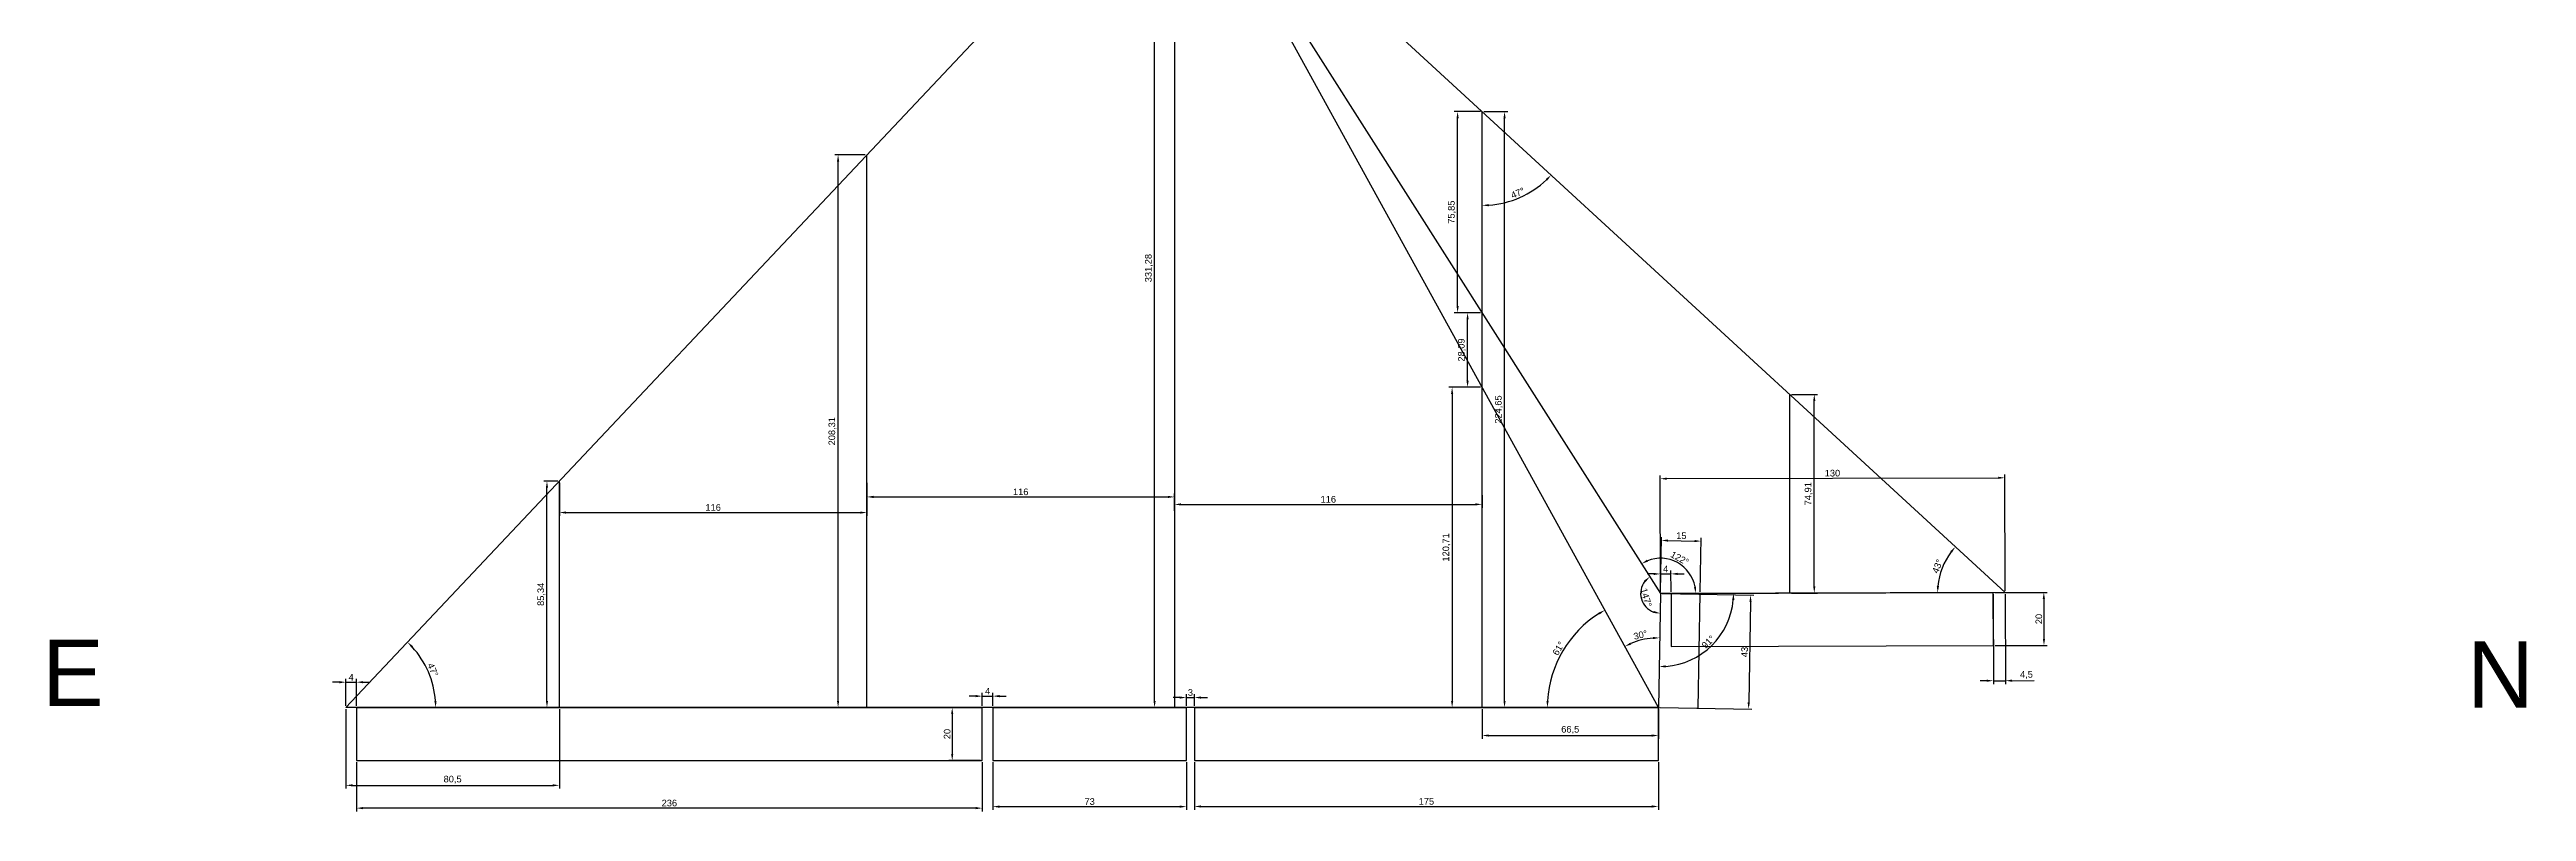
# Model space of a CAD drawing. Header units: millimetres. Extents: x -1487 to 2622, y -1207 to 1543.
# Drawn here: x 1688 to 2622, y -39 to 248 of the extents above; entities that cross this region are included whole.
import ezdxf

# ---------------------------------------------------------------- set-up
doc = ezdxf.new("R2010")
doc.units = ezdxf.units.MM
doc.layers.add('bryła5', color=122, linetype='Continuous')
doc.layers.add('literki', color=7, linetype='Continuous')
doc.layers.add('szwy5.e', color=170, linetype='Continuous', transparency=0.6)
doc.layers.add('szwy5.e - wymiary', color=150, linetype='Continuous', transparency=0.6)
doc.styles.get("Standard").update_dxf_attribs({"font": 'arial.ttf'})
doc.dimstyles.new('ISO-25', dxfattribs={"dimtxt": 2.5, "dimasz": 2.5, "dimexe": 1.25, "dimexo": 0.625, "dimtad": 1, "dimtxsty": 'Standard', "dimcen": 2.5, "dimadec": 0, "dimazin": 0, "dimtfac": 1, "dimtmove": 0, "dimatfit": 3, "dimfxl": 1, "dimarcsym": 0})

# ---------------------------------------------------------------- blocks, each defined once
blk = doc.blocks.new('*D203')
at = {"layer": 'szwy5.e - wymiary', "color": 0, "lineweight": -2, "transparency": 16777216}
blk.add_arc((2295, 0), 41.89, 122.27029, 176.57982, dxfattribs=at)
at = {"layer": 'szwy5.e - wymiary', "color": 0, "transparency": 16777216}
for points in [[(2272.42, 35.78), (2272.85, 35.06), (2274.79, 36.69)], [(2253.6, 2.49), (2252.77, 2.51), (2253.11, 0)]]:
    blk.add_solid(points, dxfattribs=at)
at = {"layer": 'szwy5.e - wymiary', "color": 0, "transparency": 16777216, "insert": (2257.3, 22.27), "char_height": 2.5, "attachment_point": 5, "rotation": 59.42505}
blk.add_mtext('61°', dxfattribs=at)
blk = doc.blocks.new('*D204')
at = {"layer": 'szwy5.e - wymiary', "color": 0, "lineweight": -2, "transparency": 16777216}
blk.add_arc((2295, 0), 26.26, 94.44339, 113.39327, dxfattribs=at)
at = {"layer": 'szwy5.e - wymiary', "color": 0, "transparency": 16777216}
for points in [[(2284.76, 23.73), (2284.39, 24.48), (2282.33, 23)], [(2292.95, 26.6), (2292.98, 25.76), (2295.46, 26.26)]]:
    blk.add_solid(points, dxfattribs=at)
at = {"layer": 'szwy5.e - wymiary', "color": 0, "transparency": 16777216, "insert": (2288.23, 27.33), "char_height": 2.5, "attachment_point": 5, "rotation": 13.91833}
blk.add_mtext('30°', dxfattribs=at)
blk = doc.blocks.new('*D205')
at = {"layer": 'szwy5.e - wymiary', "color": 0, "lineweight": -2, "transparency": 16777216}
blk.add_arc((2295.76, 42.99), 7.47, 141.72127, 249.70896, dxfattribs=at)
at = {"layer": 'szwy5.e - wymiary', "color": 0, "transparency": 16777216}
for points in [[(2289.62, 47.93), (2290.18, 47.31), (2291.76, 49.29)], [(2293.25, 36.4), (2293.09, 35.58), (2295.63, 35.53)]]:
    blk.add_solid(points, dxfattribs=at)
at = {"layer": 'szwy5.e - wymiary', "color": 0, "transparency": 16777216, "insert": (2290.38, 41.48), "char_height": 2.5, "attachment_point": 5, "rotation": 285.71511}
blk.add_mtext('147°', dxfattribs=at)
blk = doc.blocks.new('*D206')
at = {"layer": 'szwy5.e - wymiary', "color": 0, "lineweight": -2, "transparency": 16777216}
blk.add_arc((2295.76, 42.99), 13.28, 10.95129, 111.64341, dxfattribs=at)
at = {"layer": 'szwy5.e - wymiary', "color": 0, "transparency": 16777216}
for points in [[(2291.05, 54.97), (2290.67, 55.71), (2288.64, 54.2)], [(2309.22, 45.56), (2308.39, 45.48), (2309.04, 43.03)]]:
    blk.add_solid(points, dxfattribs=at)
at = {"layer": 'szwy5.e - wymiary', "color": 0, "transparency": 16777216, "insert": (2303.04, 56.29), "char_height": 2.5, "attachment_point": 5, "rotation": 331.29735}
blk.add_mtext('122°', dxfattribs=at)
blk = doc.blocks.new('*D208')
at = {"layer": 'szwy5.e - wymiary', "color": 0, "lineweight": -2, "transparency": 16777216}
blk.add_arc((2425.76, 43.34), 25.47, 143.0363, 174.526, dxfattribs=at)
at = {"layer": 'szwy5.e - wymiary', "color": 0, "transparency": 16777216}
for points in [[(2405.09, 58.92), (2405.73, 58.39), (2407, 60.58)], [(2400.82, 45.75), (2399.99, 45.79), (2400.29, 43.27)]]:
    blk.add_solid(points, dxfattribs=at)
at = {"layer": 'szwy5.e - wymiary', "color": 0, "transparency": 16777216, "insert": (2400.24, 53.24), "char_height": 2.5, "attachment_point": 5, "rotation": 68.78115}
blk.add_mtext('43°', dxfattribs=at)
blk = doc.blocks.new('*D209')
at = {"layer": 'szwy5.e - wymiary', "color": 0, "lineweight": -2, "transparency": 16777216}
blk.add_arc((1800, 0), 33.87, 4.22943, 42.44147, dxfattribs=at)
at = {"layer": 'szwy5.e - wymiary', "color": 0, "transparency": 16777216}
for points in [[(1824.7, 22.57), (1825.3, 23.15), (1823.24, 24.64)], [(1834.2, 2.51), (1833.37, 2.48), (1833.87, 0)]]:
    blk.add_solid(points, dxfattribs=at)
at = {"layer": 'szwy5.e - wymiary', "color": 0, "transparency": 16777216, "insert": (1832.83, 14.16), "char_height": 2.5, "attachment_point": 5, "rotation": 293.33545}
blk.add_mtext('47°', dxfattribs=at)
blk = doc.blocks.new('*D210')
at = {"layer": 'szwy5.e - wymiary', "color": 0, "lineweight": -2, "transparency": 16777216}
blk.add_arc((2112.5, 331.28), 43.54, 229.96142, 314.12074, dxfattribs=at)
at = {"layer": 'szwy5.e - wymiary', "color": 0, "transparency": 16777216}
for points in [[(2084.22, 297.64), (2084.77, 298.26), (2082.63, 299.61)], [(2142.51, 300.32), (2143.11, 299.74), (2144.55, 301.82)]]:
    blk.add_solid(points, dxfattribs=at)
at = {"layer": 'szwy5.e - wymiary', "color": 0, "transparency": 16777216, "insert": (2113.98, 289.67), "char_height": 2.5, "attachment_point": 5, "rotation": 2.04108}
blk.add_mtext('91°', dxfattribs=at)
blk = doc.blocks.new('*D211')
at = {"layer": 'szwy5.e - wymiary', "color": 0, "lineweight": -2, "transparency": 16777216}
blk.add_arc((2112.5, 331.28), 58.52, 229.11896, 267.55194, dxfattribs=at)
at = {"layer": 'szwy5.e - wymiary', "color": 0, "transparency": 16777216}
for points in [[(2073.92, 286.73), (2074.48, 287.35), (2072.35, 288.71)], [(2110.01, 273.23), (2109.99, 272.4), (2112.5, 272.76)]]:
    blk.add_solid(points, dxfattribs=at)
at = {"layer": 'szwy5.e - wymiary', "color": 0, "transparency": 16777216, "insert": (2091.6, 278.67), "char_height": 2.5, "attachment_point": 5, "rotation": 338.33545}
blk.add_mtext('43°', dxfattribs=at)
blk = doc.blocks.new('*D212')
at = {"layer": 'szwy5.e - wymiary', "color": 0, "lineweight": -2, "transparency": 16777216}
blk.add_arc((2228.5, 224.65), 35.39, 274.04873, 313.36254, dxfattribs=at)
at = {"layer": 'szwy5.e - wymiary', "color": 0, "transparency": 16777216}
for points in [[(2252.5, 199.22), (2253.09, 198.64), (2254.55, 200.71)], [(2231.01, 188.94), (2230.98, 189.77), (2228.5, 189.27)]]:
    blk.add_solid(points, dxfattribs=at)
at = {"layer": 'szwy5.e - wymiary', "color": 0, "transparency": 16777216, "insert": (2241.97, 193.97), "char_height": 2.5, "attachment_point": 5, "rotation": 23.70563}
blk.add_mtext('47°', dxfattribs=at)
blk = doc.blocks.new('*D213')
at = {"layer": 'szwy5.e - wymiary', "color": 0, "lineweight": -2, "transparency": 16777216}
blk.add_arc((2112.5, 331.28), 64.52, 272.22027, 315.19099, dxfattribs=at)
at = {"layer": 'szwy5.e - wymiary', "color": 0, "transparency": 16777216}
for points in [[(2157.97, 286.1), (2158.57, 285.52), (2160, 287.62)], [(2115.01, 266.39), (2114.99, 267.23), (2112.5, 266.76)]]:
    blk.add_solid(points, dxfattribs=at)
at = {"layer": 'szwy5.e - wymiary', "color": 0, "transparency": 16777216, "insert": (2137.69, 273.92), "char_height": 2.5, "attachment_point": 5, "rotation": 23.70563}
blk.add_mtext('47°', dxfattribs=at)
blk = doc.blocks.new('*D214')
at = {"layer": 'szwy5.e - wymiary', "color": 0, "lineweight": -2, "transparency": 16777216}
blk.add_arc((2295.76, 42.99), 27.57, 274.18337, 354.95421, dxfattribs=at)
at = {"layer": 'szwy5.e - wymiary', "color": 0, "transparency": 16777216}
for points in [[(2322.81, 40.59), (2323.64, 40.55), (2323.33, 43.07)], [(2297.78, 15.08), (2297.76, 15.91), (2295.27, 15.43)]]:
    blk.add_solid(points, dxfattribs=at)
at = {"layer": 'szwy5.e - wymiary', "color": 0, "transparency": 16777216, "insert": (2313.78, 24.71), "char_height": 2.5, "attachment_point": 5, "rotation": 44.56879}
blk.add_mtext('91°', dxfattribs=at)
blk = doc.blocks.new('*D216')
at = {"layer": 'szwy5.e - wymiary', "color": 0, "lineweight": -2, "transparency": 16777216}
for p, q in [((2295.77, 43.62), (2296.14, 64.23)), ((2298.61, 62.93), (2308.61, 62.76)), ((2310.77, 43.66), (2311.13, 63.96))]:
    blk.add_line(p, q, dxfattribs=at)
at = {"layer": 'szwy5.e - wymiary', "color": 0, "transparency": 16777216}
for points in [[(2298.62, 63.35), (2298.61, 62.52), (2296.11, 62.98)], [(2308.62, 63.17), (2308.6, 62.34), (2311.11, 62.71)]]:
    blk.add_solid(points, dxfattribs=at)
at = {"layer": 'szwy5.e - wymiary', "color": 0, "transparency": 16777216, "insert": (2303.65, 64.75), "char_height": 2.5, "attachment_point": 5, "rotation": 358.98655}
blk.add_mtext('15', dxfattribs=at)
blk = doc.blocks.new('*D217')
at = {"layer": 'szwy5.e - wymiary', "color": 0, "lineweight": -2, "transparency": 16777216}
for p, q in [((2295.76, 43.62), (2295.64, 87.51)), ((2298.15, 86.27), (2423.15, 86.59)), ((2425.76, 43.96), (2425.64, 87.85))]:
    blk.add_line(p, q, dxfattribs=at)
at = {"layer": 'szwy5.e - wymiary', "color": 0, "transparency": 16777216}
for points in [[(2298.15, 86.68), (2298.15, 85.85), (2295.65, 86.26)], [(2423.14, 87.01), (2423.15, 86.18), (2425.65, 86.6)]]:
    blk.add_solid(points, dxfattribs=at)
at = {"layer": 'szwy5.e - wymiary', "color": 0, "transparency": 16777216, "insert": (2360.64, 88.33), "char_height": 2.5, "attachment_point": 5, "rotation": 0.15103}
blk.add_mtext('130', dxfattribs=at)
blk = doc.blocks.new('*D218')
at = {"layer": 'szwy5.e - wymiary', "color": 0, "lineweight": -2, "transparency": 16777216}
for p, q in [((2421.26, 42.69), (2421.35, 8.85)), ((2425.76, 42.71), (2425.85, 8.86)), ((2418.85, 10.09), (2416.35, 10.09)), ((2421.35, 10.1), (2425.85, 10.11)), ((2428.35, 10.12), (2436.77, 10.14))]:
    blk.add_line(p, q, dxfattribs=at)
at = {"layer": 'szwy5.e - wymiary', "color": 0, "transparency": 16777216}
for points in [[(2418.85, 10.51), (2418.85, 9.68), (2421.35, 10.1)], [(2428.35, 10.53), (2428.35, 9.7), (2425.85, 10.11)]]:
    blk.add_solid(points, dxfattribs=at)
at = {"layer": 'szwy5.e - wymiary', "color": 0, "transparency": 16777216, "insert": (2433.8, 12.25), "char_height": 2.5, "attachment_point": 5, "rotation": 0.15103}
blk.add_mtext('4,5', dxfattribs=at)
blk = doc.blocks.new('*D219')
at = {"layer": 'szwy5.e - wymiary', "color": 0, "lineweight": -2, "transparency": 16777216}
for p, q in [((2293.24, 50.35), (2290.74, 50.34)), ((2295.76, 43.62), (2295.74, 51.61)), ((2295.74, 50.36), (2299.74, 50.37)), ((2299.76, 43.62), (2299.74, 51.62)), ((2302.24, 50.37), (2304.74, 50.38))]:
    blk.add_line(p, q, dxfattribs=at)
at = {"layer": 'szwy5.e - wymiary', "color": 0, "transparency": 16777216}
for points in [[(2293.24, 50.77), (2293.24, 49.93), (2295.74, 50.36)], [(2302.24, 50.79), (2302.24, 49.96), (2299.74, 50.37)]]:
    blk.add_solid(points, dxfattribs=at)
at = {"layer": 'szwy5.e - wymiary', "color": 0, "transparency": 16777216, "insert": (2297.74, 52.24), "char_height": 2.5, "attachment_point": 5, "rotation": 0.15103}
blk.add_mtext('4', dxfattribs=at)
blk = doc.blocks.new('*D220')
at = {"layer": 'szwy5.e - wymiary', "color": 0, "lineweight": -2, "transparency": 16777216}
for p, q in [((2421.89, 43.32), (2441.6, 43.37)), ((2440.36, 40.87), (2440.4, 25.87)), ((2421.94, 23.32), (2441.66, 23.37))]:
    blk.add_line(p, q, dxfattribs=at)
at = {"layer": 'szwy5.e - wymiary', "color": 0, "transparency": 16777216}
for points in [[(2439.94, 40.87), (2440.78, 40.87), (2440.35, 43.37)], [(2439.98, 25.87), (2440.82, 25.87), (2440.41, 23.37)]]:
    blk.add_solid(points, dxfattribs=at)
at = {"layer": 'szwy5.e - wymiary', "color": 0, "transparency": 16777216, "insert": (2438.48, 33.36), "char_height": 2.5, "attachment_point": 5, "rotation": 90.15103}
blk.add_mtext('20', dxfattribs=at)
blk = doc.blocks.new('*D221')
at = {"layer": 'szwy5.e - wymiary', "color": 0, "lineweight": -2, "transparency": 16777216}
for p, q in [((2039.38, 0), (2027.42, 0)), ((2028.67, -2.5), (2028.67, -17.5)), ((2039.38, -20), (2027.42, -20))]:
    blk.add_line(p, q, dxfattribs=at)
at = {"layer": 'szwy5.e - wymiary', "color": 0, "transparency": 16777216}
for points in [[(2028.25, -2.5), (2029.08, -2.5), (2028.67, 0)], [(2028.25, -17.5), (2029.08, -17.5), (2028.67, -20)]]:
    blk.add_solid(points, dxfattribs=at)
at = {"layer": 'szwy5.e - wymiary', "color": 0, "transparency": 16777216, "insert": (2026.77, -10), "char_height": 2.5, "attachment_point": 5, "rotation": 90}
blk.add_mtext('20', dxfattribs=at)
blk = doc.blocks.new('*D222')
at = {"layer": 'szwy5.e - wymiary', "color": 0, "lineweight": -2, "transparency": 16777216}
for p, q in [((2037.5, 4.29), (2035, 4.29)), ((2040, 0.63), (2040, 5.54)), ((2040, 4.29), (2044, 4.29)), ((2044, 0.63), (2044, 5.54)), ((2046.5, 4.29), (2049, 4.29))]:
    blk.add_line(p, q, dxfattribs=at)
at = {"layer": 'szwy5.e - wymiary', "color": 0, "transparency": 16777216}
for points in [[(2037.5, 4.71), (2037.5, 3.87), (2040, 4.29)], [(2046.5, 4.71), (2046.5, 3.87), (2044, 4.29)]]:
    blk.add_solid(points, dxfattribs=at)
at = {"layer": 'szwy5.e - wymiary', "color": 0, "transparency": 16777216, "insert": (2042, 6.16), "char_height": 2.5, "attachment_point": 5}
blk.add_mtext('4', dxfattribs=at)
blk = doc.blocks.new('*D223')
at = {"layer": 'szwy5.e - wymiary', "color": 0, "lineweight": -2, "transparency": 16777216}
for p, q in [((2114.5, 3.75), (2112, 3.75)), ((2117, 0.63), (2117, 5)), ((2117, 3.75), (2120, 3.75)), ((2120, 0.63), (2120, 5)), ((2122.5, 3.75), (2125, 3.75))]:
    blk.add_line(p, q, dxfattribs=at)
at = {"layer": 'szwy5.e - wymiary', "color": 0, "transparency": 16777216}
for points in [[(2114.5, 4.17), (2114.5, 3.34), (2117, 3.75)], [(2122.5, 4.17), (2122.5, 3.34), (2120, 3.75)]]:
    blk.add_solid(points, dxfattribs=at)
at = {"layer": 'szwy5.e - wymiary', "color": 0, "transparency": 16777216, "insert": (2118.5, 5.65), "char_height": 2.5, "attachment_point": 5}
blk.add_mtext('3', dxfattribs=at)
blk = doc.blocks.new('*D224')
at = {"layer": 'szwy5.e - wymiary', "color": 0, "lineweight": -2, "transparency": 16777216}
for p, q in [((1797.5, 9.54), (1795, 9.54)), ((1800, 0.63), (1800, 10.79)), ((1800, 9.54), (1804, 9.54)), ((1804, 0.63), (1804, 10.79)), ((1806.5, 9.54), (1809, 9.54))]:
    blk.add_line(p, q, dxfattribs=at)
at = {"layer": 'szwy5.e - wymiary', "color": 0, "transparency": 16777216}
for points in [[(1797.5, 9.95), (1797.5, 9.12), (1800, 9.54)], [(1806.5, 9.95), (1806.5, 9.12), (1804, 9.54)]]:
    blk.add_solid(points, dxfattribs=at)
at = {"layer": 'szwy5.e - wymiary', "color": 0, "transparency": 16777216, "insert": (1802, 11.41), "char_height": 2.5, "attachment_point": 5}
blk.add_mtext('4', dxfattribs=at)
blk = doc.blocks.new('*D225')
at = {"layer": 'szwy5.e - wymiary', "color": 0, "lineweight": -2, "transparency": 16777216}
for p, q in [((1800, -0.62), (1800, -30.59)), ((1880.5, -0.62), (1880.5, -30.59)), ((1802.5, -29.34), (1878, -29.34))]:
    blk.add_line(p, q, dxfattribs=at)
at = {"layer": 'szwy5.e - wymiary', "color": 0, "transparency": 16777216}
for points in [[(1802.5, -28.92), (1802.5, -29.75), (1800, -29.34)], [(1878, -28.92), (1878, -29.75), (1880.5, -29.34)]]:
    blk.add_solid(points, dxfattribs=at)
at = {"layer": 'szwy5.e - wymiary', "color": 0, "transparency": 16777216, "insert": (1840.25, -27.21), "char_height": 2.5, "attachment_point": 5}
blk.add_mtext('80,5', dxfattribs=at)
blk = doc.blocks.new('*D226')
at = {"layer": 'szwy5.e - wymiary', "color": 0, "lineweight": -2, "transparency": 16777216}
for p, q in [((1804, -20.62), (1804, -39.18)), ((2040, -20.62), (2040, -39.18)), ((2037.5, -37.93), (1806.5, -37.93))]:
    blk.add_line(p, q, dxfattribs=at)
at = {"layer": 'szwy5.e - wymiary', "color": 0, "transparency": 16777216}
for points in [[(1806.5, -37.51), (1806.5, -38.34), (1804, -37.93)], [(2037.5, -37.51), (2037.5, -38.34), (2040, -37.93)]]:
    blk.add_solid(points, dxfattribs=at)
at = {"layer": 'szwy5.e - wymiary', "color": 0, "transparency": 16777216, "insert": (1922, -36.02), "char_height": 2.5, "attachment_point": 5}
blk.add_mtext('236', dxfattribs=at)
blk = doc.blocks.new('*D227')
at = {"layer": 'szwy5.e - wymiary', "color": 0, "lineweight": -2, "transparency": 16777216}
for p, q in [((2044, -20.62), (2044, -38.61)), ((2117, -20.62), (2117, -38.61)), ((2046.5, -37.36), (2114.5, -37.36))]:
    blk.add_line(p, q, dxfattribs=at)
at = {"layer": 'szwy5.e - wymiary', "color": 0, "transparency": 16777216}
for points in [[(2046.5, -36.94), (2046.5, -37.78), (2044, -37.36)], [(2114.5, -36.94), (2114.5, -37.78), (2117, -37.36)]]:
    blk.add_solid(points, dxfattribs=at)
at = {"layer": 'szwy5.e - wymiary', "color": 0, "transparency": 16777216, "insert": (2080.5, -35.46), "char_height": 2.5, "attachment_point": 5}
blk.add_mtext('73', dxfattribs=at)
blk = doc.blocks.new('*D228')
at = {"layer": 'szwy5.e - wymiary', "color": 0, "lineweight": -2, "transparency": 16777216}
for p, q in [((2120, -20.62), (2120, -38.56)), ((2295, -20.62), (2295, -38.56)), ((2122.5, -37.31), (2292.5, -37.31))]:
    blk.add_line(p, q, dxfattribs=at)
at = {"layer": 'szwy5.e - wymiary', "color": 0, "transparency": 16777216}
for points in [[(2122.5, -36.89), (2122.5, -37.72), (2120, -37.31)], [(2292.5, -36.89), (2292.5, -37.72), (2295, -37.31)]]:
    blk.add_solid(points, dxfattribs=at)
at = {"layer": 'szwy5.e - wymiary', "color": 0, "transparency": 16777216, "insert": (2207.5, -35.41), "char_height": 2.5, "attachment_point": 5}
blk.add_mtext('175', dxfattribs=at)
blk = doc.blocks.new('*D229')
at = {"layer": 'szwy5.e - wymiary', "color": 0, "lineweight": -2, "transparency": 16777216}
for p, q in [((1880.5, 84.71), (1880.5, 72.24)), ((1996.5, 84.71), (1996.5, 72.24)), ((1883, 73.49), (1994, 73.49))]:
    blk.add_line(p, q, dxfattribs=at)
at = {"layer": 'szwy5.e - wymiary', "color": 0, "transparency": 16777216}
for points in [[(1883, 73.9), (1883, 73.07), (1880.5, 73.49)], [(1994, 73.9), (1994, 73.07), (1996.5, 73.49)]]:
    blk.add_solid(points, dxfattribs=at)
at = {"layer": 'szwy5.e - wymiary', "color": 0, "transparency": 16777216, "insert": (1938.5, 75.39), "char_height": 2.5, "attachment_point": 5}
blk.add_mtext('116', dxfattribs=at)
blk = doc.blocks.new('*D230')
at = {"layer": 'szwy5.e - wymiary', "color": 0, "lineweight": -2, "transparency": 16777216}
for p, q in [((1996.5, 74.11), (1996.5, 80.64)), ((1999, 79.39), (2110, 79.39)), ((2112.5, 74.11), (2112.5, 80.64))]:
    blk.add_line(p, q, dxfattribs=at)
at = {"layer": 'szwy5.e - wymiary', "color": 0, "transparency": 16777216}
for points in [[(1999, 79.81), (1999, 78.97), (1996.5, 79.39)], [(2110, 79.81), (2110, 78.97), (2112.5, 79.39)]]:
    blk.add_solid(points, dxfattribs=at)
at = {"layer": 'szwy5.e - wymiary', "color": 0, "transparency": 16777216, "insert": (2054.5, 81.29), "char_height": 2.5, "attachment_point": 5}
blk.add_mtext('116', dxfattribs=at)
blk = doc.blocks.new('*D231')
at = {"layer": 'szwy5.e - wymiary', "color": 0, "lineweight": -2, "transparency": 16777216}
for p, q in [((2228.5, -0.63), (2228.5, -11.81)), ((2295, -0.63), (2295, -11.81)), ((2231, -10.56), (2292.5, -10.56))]:
    blk.add_line(p, q, dxfattribs=at)
at = {"layer": 'szwy5.e - wymiary', "color": 0, "transparency": 16777216}
for points in [[(2231, -10.15), (2231, -10.98), (2228.5, -10.56)], [(2292.5, -10.15), (2292.5, -10.98), (2295, -10.56)]]:
    blk.add_solid(points, dxfattribs=at)
at = {"layer": 'szwy5.e - wymiary', "color": 0, "transparency": 16777216, "insert": (2261.75, -8.43), "char_height": 2.5, "attachment_point": 5}
blk.add_mtext('66,5', dxfattribs=at)
blk = doc.blocks.new('*D232')
at = {"layer": 'szwy5.e - wymiary', "color": 0, "lineweight": -2, "transparency": 16777216}
for p, q in [((2112.5, 80.01), (2112.5, 75.32)), ((2115, 76.57), (2226, 76.57)), ((2228.5, 80.01), (2228.5, 75.32))]:
    blk.add_line(p, q, dxfattribs=at)
at = {"layer": 'szwy5.e - wymiary', "color": 0, "transparency": 16777216}
for points in [[(2115, 76.98), (2115, 76.15), (2112.5, 76.57)], [(2226, 76.98), (2226, 76.15), (2228.5, 76.57)]]:
    blk.add_solid(points, dxfattribs=at)
at = {"layer": 'szwy5.e - wymiary', "color": 0, "transparency": 16777216, "insert": (2170.5, 78.47), "char_height": 2.5, "attachment_point": 5}
blk.add_mtext('116', dxfattribs=at)
blk = doc.blocks.new('*D233')
at = {"layer": 'szwy5.e - wymiary', "color": 0, "lineweight": -2, "transparency": 16777216}
for p, q in [((2227.87, 120.71), (2215.95, 120.71)), ((2217.2, 118.21), (2217.2, 2.5)), ((2227.87, 0), (2215.95, 0))]:
    blk.add_line(p, q, dxfattribs=at)
at = {"layer": 'szwy5.e - wymiary', "color": 0, "transparency": 16777216}
for points in [[(2216.78, 118.21), (2217.62, 118.21), (2217.2, 120.71)], [(2216.78, 2.5), (2217.62, 2.5), (2217.2, 0)]]:
    blk.add_solid(points, dxfattribs=at)
at = {"layer": 'szwy5.e - wymiary', "color": 0, "transparency": 16777216, "insert": (2215.07, 60.36), "char_height": 2.5, "attachment_point": 5, "rotation": 90}
blk.add_mtext('120,71', dxfattribs=at)
blk = doc.blocks.new('*D234')
at = {"layer": 'szwy5.e - wymiary', "color": 0, "lineweight": -2, "transparency": 16777216}
for p, q in [((2227.88, 148.8), (2221.78, 148.8)), ((2223.03, 123.21), (2223.03, 146.3)), ((2227.88, 120.71), (2221.78, 120.71))]:
    blk.add_line(p, q, dxfattribs=at)
at = {"layer": 'szwy5.e - wymiary', "color": 0, "transparency": 16777216}
for points in [[(2222.61, 146.3), (2223.45, 146.3), (2223.03, 148.8)], [(2222.61, 123.21), (2223.45, 123.21), (2223.03, 120.71)]]:
    blk.add_solid(points, dxfattribs=at)
at = {"layer": 'szwy5.e - wymiary', "color": 0, "transparency": 16777216, "insert": (2220.9, 134.76), "char_height": 2.5, "attachment_point": 5, "rotation": 90}
blk.add_mtext('28,09', dxfattribs=at)
blk = doc.blocks.new('*D235')
at = {"layer": 'szwy5.e - wymiary', "color": 0, "lineweight": -2, "transparency": 16777216}
for p, q in [((2227.88, 224.65), (2218.02, 224.65)), ((2219.27, 151.3), (2219.27, 222.15)), ((2227.88, 148.8), (2218.02, 148.8))]:
    blk.add_line(p, q, dxfattribs=at)
at = {"layer": 'szwy5.e - wymiary', "color": 0, "transparency": 16777216}
for points in [[(2218.85, 222.15), (2219.68, 222.15), (2219.27, 224.65)], [(2218.85, 151.3), (2219.68, 151.3), (2219.27, 148.8)]]:
    blk.add_solid(points, dxfattribs=at)
at = {"layer": 'szwy5.e - wymiary', "color": 0, "transparency": 16777216, "insert": (2217.14, 186.73), "char_height": 2.5, "attachment_point": 5, "rotation": 90}
blk.add_mtext('75,85', dxfattribs=at)
blk = doc.blocks.new('*D236')
at = {"layer": 'szwy5.e - wymiary', "color": 0, "lineweight": -2, "transparency": 16777216}
for p, q in [((2345.13, 118.03), (2355.03, 118.03)), ((2353.78, 45.62), (2353.78, 115.53)), ((2345.13, 43.12), (2355.03, 43.12))]:
    blk.add_line(p, q, dxfattribs=at)
at = {"layer": 'szwy5.e - wymiary', "color": 0, "transparency": 16777216}
for points in [[(2353.37, 115.53), (2354.2, 115.53), (2353.78, 118.03)], [(2353.37, 45.62), (2354.2, 45.62), (2353.78, 43.12)]]:
    blk.add_solid(points, dxfattribs=at)
at = {"layer": 'szwy5.e - wymiary', "color": 0, "transparency": 16777216, "insert": (2351.66, 80.58), "char_height": 2.5, "attachment_point": 5, "rotation": 90}
blk.add_mtext('74,91', dxfattribs=at)
blk = doc.blocks.new('*D237')
at = {"layer": 'szwy5.e - wymiary', "color": 0, "lineweight": -2, "transparency": 16777216}
for p, q in [((2229.12, 224.65), (2238.22, 224.65)), ((2236.97, 2.5), (2236.97, 222.15)), ((2229.12, 0), (2238.22, 0))]:
    blk.add_line(p, q, dxfattribs=at)
at = {"layer": 'szwy5.e - wymiary', "color": 0, "transparency": 16777216}
for points in [[(2236.56, 222.15), (2237.39, 222.15), (2236.97, 224.65)], [(2236.56, 2.5), (2237.39, 2.5), (2236.97, 0)]]:
    blk.add_solid(points, dxfattribs=at)
at = {"layer": 'szwy5.e - wymiary', "color": 0, "transparency": 16777216, "insert": (2234.85, 112.33), "char_height": 2.5, "attachment_point": 5, "rotation": 90}
blk.add_mtext('224,65', dxfattribs=at)
blk = doc.blocks.new('*D238')
at = {"layer": 'szwy5.e - wymiary', "color": 0, "lineweight": -2, "transparency": 16777216}
for p, q in [((2111.87, 331.28), (2103.73, 331.28)), ((2104.98, 2.5), (2104.98, 328.78)), ((2111.87, 0), (2103.73, 0))]:
    blk.add_line(p, q, dxfattribs=at)
at = {"layer": 'szwy5.e - wymiary', "color": 0, "transparency": 16777216}
for points in [[(2104.57, 328.78), (2105.4, 328.78), (2104.98, 331.28)], [(2104.57, 2.5), (2105.4, 2.5), (2104.98, 0)]]:
    blk.add_solid(points, dxfattribs=at)
at = {"layer": 'szwy5.e - wymiary', "color": 0, "transparency": 16777216, "insert": (2102.86, 165.64), "char_height": 2.5, "attachment_point": 5, "rotation": 90}
blk.add_mtext('331,28', dxfattribs=at)
blk = doc.blocks.new('*D239')
at = {"layer": 'szwy5.e - wymiary', "color": 0, "lineweight": -2, "transparency": 16777216}
for p, q in [((1995.87, 208.31), (1984.38, 208.31)), ((1985.63, 2.5), (1985.63, 205.81)), ((1995.87, 0), (1984.38, 0))]:
    blk.add_line(p, q, dxfattribs=at)
at = {"layer": 'szwy5.e - wymiary', "color": 0, "transparency": 16777216}
for points in [[(1985.21, 205.81), (1986.05, 205.81), (1985.63, 208.31)], [(1985.21, 2.5), (1986.05, 2.5), (1985.63, 0)]]:
    blk.add_solid(points, dxfattribs=at)
at = {"layer": 'szwy5.e - wymiary', "color": 0, "transparency": 16777216, "insert": (1983.5, 104.15), "char_height": 2.5, "attachment_point": 5, "rotation": 90}
blk.add_mtext('208,31', dxfattribs=at)
blk = doc.blocks.new('*D240')
at = {"layer": 'szwy5.e - wymiary', "color": 0, "lineweight": -2, "transparency": 16777216}
for p, q in [((1879.87, 85.34), (1874.59, 85.34)), ((1875.84, 2.5), (1875.84, 82.84)), ((1879.87, 0), (1874.59, 0))]:
    blk.add_line(p, q, dxfattribs=at)
at = {"layer": 'szwy5.e - wymiary', "color": 0, "transparency": 16777216}
for points in [[(1875.43, 82.84), (1876.26, 82.84), (1875.84, 85.34)], [(1875.43, 2.5), (1876.26, 2.5), (1875.84, 0)]]:
    blk.add_solid(points, dxfattribs=at)
at = {"layer": 'szwy5.e - wymiary', "color": 0, "transparency": 16777216, "insert": (1873.72, 42.67), "char_height": 2.5, "attachment_point": 5, "rotation": 90}
blk.add_mtext('85,34', dxfattribs=at)
blk = doc.blocks.new('*D272')
at = {"layer": 'szwy5.e - wymiary', "color": 0, "lineweight": -2, "transparency": 16777216}
for p, q in [((2296.39, 42.98), (2331.02, 42.37)), ((2329.72, 39.89), (2329.05, 1.9)), ((2295.62, -0.01), (2330.26, -0.62))]:
    blk.add_line(p, q, dxfattribs=at)
at = {"layer": 'szwy5.e - wymiary', "color": 0, "transparency": 16777216}
for points in [[(2329.31, 39.9), (2330.14, 39.88), (2329.77, 42.39)], [(2328.63, 1.91), (2329.47, 1.89), (2329.01, -0.6)]]:
    blk.add_solid(points, dxfattribs=at)
at = {"layer": 'szwy5.e - wymiary', "color": 0, "transparency": 16777216, "insert": (2327.49, 20.93), "char_height": 2.5, "attachment_point": 5, "rotation": 88.98655}
blk.add_mtext('43', dxfattribs=at)

msp = doc.modelspace()

# ---------------------------------------------------------------- linework, layer by layer
at = {"layer": 'bryła5', "transparency": 33554687, "extrusion": (-0.673849, 0.731554, 0.103711)}
msp.add_line((2112.5, 331.28), (1800, 0), dxfattribs=at)
at = {"layer": 'bryła5', "transparency": 33554687, "extrusion": (5.39083e-14, 0.9901, 0.140365)}
for q in [(2112.5, 331.28), (1800, 0)]:
    msp.add_line((2295, 0), q, dxfattribs=at)
at = {"layer": 'bryła5', "transparency": 33554687, "extrusion": (0.017687, 0.999844, 6.30458e-14)}
for p, q in [((2112.5, 331.28), (2295.761, 42.993)), ((2295.761, 42.993), (2295, 0))]:
    msp.add_line(p, q, dxfattribs=at)
at = {"layer": 'bryła5', "transparency": 33554687}
msp.add_line((2425.76, 43.336), (2295.761, 42.993), dxfattribs=at)
at = {"layer": 'szwy5.e', "transparency": 33554687, "extrusion": (4.05231e-15, -0.140365, 0.9901)}
for p, q in [((2112.5, 331.28), (1800, 0)), ((2044, 0), (2117, 0)), ((2120, 0), (2295, 0))]:
    msp.add_line(p, q, dxfattribs=at)
at = {"layer": 'szwy5.e', "transparency": 33554687}
for p, q in [((2112.5, 331.28), (2112.5, 0)), ((2310.764, 43.033), (2295.761, 42.993)), ((2299.761, 42.996, -0.001), (2299.813, 22.996, -0.001)), ((2309.998, -0.265), (2310.764, 43.033)), ((2421.313, 23.317, -0.001), (2421.26, 43.317, -0.001)), ((2299.813, 22.996, -0.001), (2421.313, 23.317, -0.001)), ((1804, 0), (2040, 0)), ((1804, 0), (1804, -20)), ((2040, -20), (2040, 0)), ((2044, 0), (2044, -20)), ((2117, -20), (2117, 0)), ((2120, 0), (2120, -20)), ((2295, -20), (2295, 0)), ((2295, 0), (2309.998, -0.265)), ((1804, -20), (2040, -20)), ((2044, -20), (2117, -20)), ((2120, -20), (2295, -20))]:
    msp.add_line(p, q, dxfattribs=at)
at = {"layer": 'szwy5.e', "transparency": 33554687, "extrusion": (0.000424463, -0.161028, 0.98695)}
for p, q in [((2425.76, 43.336), (2112.5, 331.28)), ((2299.761, 42.996, -0.001), (2421.26, 43.317, -0.001))]:
    msp.add_line(p, q, dxfattribs=at)
at = {"layer": 'szwy5.e', "transparency": 33554687, "extrusion": (1.48812e-14, -2.64778e-14, -1)}
for p, q in [((2228.5, 148.801), (2228.5, 224.654)), ((2344.5, 43.122), (2344.5, 118.029))]:
    msp.add_line(p, q, dxfattribs=at)
at = {"layer": 'szwy5.e', "transparency": 33554687, "extrusion": (-1.63376e-14, -9.49241e-15, -1)}
for p, q in [((1996.5, 0), (1996.5, 208.309)), ((2228.5, 0), (2228.5, 120.713)), ((1880.5, 0), (1880.5, 85.338))]:
    msp.add_line(p, q, dxfattribs=at)
at = {"layer": 'szwy5.e', "transparency": 33554687, "extrusion": (1.26717e-14, -2.30021e-14, -1)}
msp.add_line((2228.5, 120.713), (2228.5, 148.801), dxfattribs=at)

# ---------------------------------------------------------------- texts
at = {"layer": 'literki', "transparency": 33554687}
for s, p in [('E', (1685.371, 0.612)), ('N', (2600, 0))]:
    msp.add_text(s, height=25, dxfattribs=at).set_placement(p)

# ---------------------------------------------------------------- dimensions: what is measured, and where the dimension line sits
at = {"layer": 'szwy5.e - wymiary', "transparency": 33554687}
for base, line1, line2, picture, middle in [((2263.276, 27.351), ((2295, 0), (2112.5, 331.28)), ((2295, 0), (1800, 0)), '*D203', (2257.3, 22.274)), ((1832.634, 9.085), ((2295, 0), (1800, 0)), ((2112.5, 331.28), (1800, 0)), '*D209', (1832.826, 14.161)), ((2102.645, 288.873), ((2425.76, 43.336), (2112.5, 331.28)), ((2112.5, 331.28), (1800, 0)), '*D210', (2113.983, 289.671)), ((2084.233, 280.044), ((2112.5, 331.28), (1800, 0)), ((2112.5, 331.28), (2112.5, 0)), '*D211', (2091.6, 278.665)), ((2290.919, 25.94), ((2295.761, 42.993), (2295, 0)), ((2295, 0), (2112.5, 331.28)), '*D204', (2288.226, 27.335)), ((2288.381, 44.124), ((2112.5, 331.28), (2295.761, 42.993)), ((2295.761, 42.993), (2295, 0)), '*D205', (2290.384, 41.48)), ((2305.798, 51.692), ((2425.76, 43.336), (2295.761, 42.993)), ((2112.5, 331.28), (2295.761, 42.993)), '*D206', (2303.042, 56.293)), ((2403.339, 55.43), ((2425.76, 43.336), (2295.761, 42.993)), ((2425.76, 43.336), (2112.5, 331.28)), '*D208', (2400.239, 53.245)), ((2238.137, 190.606), ((2425.76, 43.336), (2112.5, 331.28)), ((2228.5, 148.801), (2228.5, 224.654)), '*D212', (2241.973, 193.971)), ((2130.071, 269.2), ((2425.76, 43.336), (2112.5, 331.28)), ((2112.5, 331.28), (2112.5, 0)), '*D213', (2137.685, 273.922)), ((2309.285, 18.966), ((2425.76, 43.336), (2295.761, 42.993)), ((2295.761, 42.993), (2295, 0)), '*D214', (2313.776, 24.705))]:
    dim = msp.add_angular_dim_2l(base=base, line1=line1, line2=line2, dimstyle='ISO-25', dxfattribs=at)
    dim.commit()
    dim.dimension.update_dxf_attribs({"geometry": picture, "text_midpoint": middle})
for base, p1, p2, angle, picture, middle in [((2104.985, 331.28), (2112.5, 0), (2112.5, 331.28), 90, '*D238', (2102.857, 165.64)), ((2219.266, 224.654), (2228.5, 148.801), (2228.5, 224.654), 90, '*D235', (2217.139, 186.727)), ((2236.973, 224.654), (2228.5, 0), (2228.5, 224.654), 90, '*D237', (2234.846, 112.327)), ((1985.631, 208.309), (1996.5, 0), (1996.5, 208.309), 90, '*D239', (1983.504, 104.154)), ((2223.029, 148.801), (2228.5, 120.713), (2228.5, 148.801), 90, '*D234', (2220.901, 134.757)), ((2217.201, 0), (2228.5, 120.713), (2228.5, 0), 90, '*D233', (2215.074, 60.356)), ((2353.783, 118.029), (2344.5, 43.122), (2344.5, 118.029), 90, '*D236', (2351.655, 80.575)), ((1875.844, 85.338), (1880.5, 0), (1880.5, 85.338), 90, '*D240', (1873.717, 42.669)), ((2425.646, 86.601), (2295.761, 42.993), (2425.76, 43.336), 0.151029, '*D217', (2360.641, 88.332)), ((2311.112, 62.713), (2295.761, 42.993), (2310.764, 43.033), 358.986552, '*D216', (2303.647, 64.747)), ((2299.741, 50.367), (2295.761, 42.993), (2299.761, 42.996, -0.001), 0.151029, '*D219', (2297.736, 52.237)), ((2329.007, -0.602), (2295.761, 42.993), (2295, 0), 88.986552, '*D272', (2327.486, 20.929)), ((2425.848, 10.111), (2421.26, 43.317, -0.001), (2425.76, 43.336), 0.151029, '*D218', (2433.802, 12.255)), ((2440.406, 23.367), (2421.26, 43.317, -0.001), (2421.313, 23.317, -0.001), 90.151029, '*D220', (2438.478, 33.362)), ((2028.668, -20), (2040, 0), (2040, -20), 90, '*D221', (2026.766, -10))]:
    dim = msp.add_linear_dim(base=base, p1=p1, p2=p2, angle=angle, dimstyle='ISO-25', dxfattribs=at)
    dim.commit()
    dim.dimension.update_dxf_attribs({"geometry": picture, "text_midpoint": middle})
for base, p1, p2, picture, middle in [((1996.5, 73.485), (1880.5, 85.338), (1996.5, 85.338), '*D229', (1938.5, 75.386)), ((2112.5, 79.389), (1996.5, 73.485), (2112.5, 73.485), '*D230', (2054.5, 81.29)), ((2228.5, 76.567), (2112.5, 80.639), (2228.5, 80.639), '*D232', (2170.5, 78.469)), ((1804, 9.537), (1800, 0), (1804, 0), '*D224', (1802, 11.412)), ((1880.5, -29.338), (1800, 0), (1880.5, 0), '*D225', (1840.25, -27.211)), ((2044, 4.289), (2040, 0), (2044, 0), '*D222', (2042, 6.164)), ((2120, 3.752), (2117, 0), (2120, 0), '*D223', (2118.5, 5.655)), ((2295, -10.562), (2228.5, 0), (2295, 0), '*D231', (2261.75, -8.435)), ((1804, -37.926), (2040, -20), (1804, -20), '*D226', (1922, -36.023)), ((2117, -37.359), (2044, -20), (2117, -20), '*D227', (2080.5, -35.456)), ((2295, -37.307), (2120, -20), (2295, -20), '*D228', (2207.5, -35.406))]:
    dim = msp.add_linear_dim(base=base, p1=p1, p2=p2, dimstyle='ISO-25', dxfattribs=at)
    dim.commit()
    dim.dimension.update_dxf_attribs({"geometry": picture, "text_midpoint": middle})

doc.saveas('drawing.dxf')
